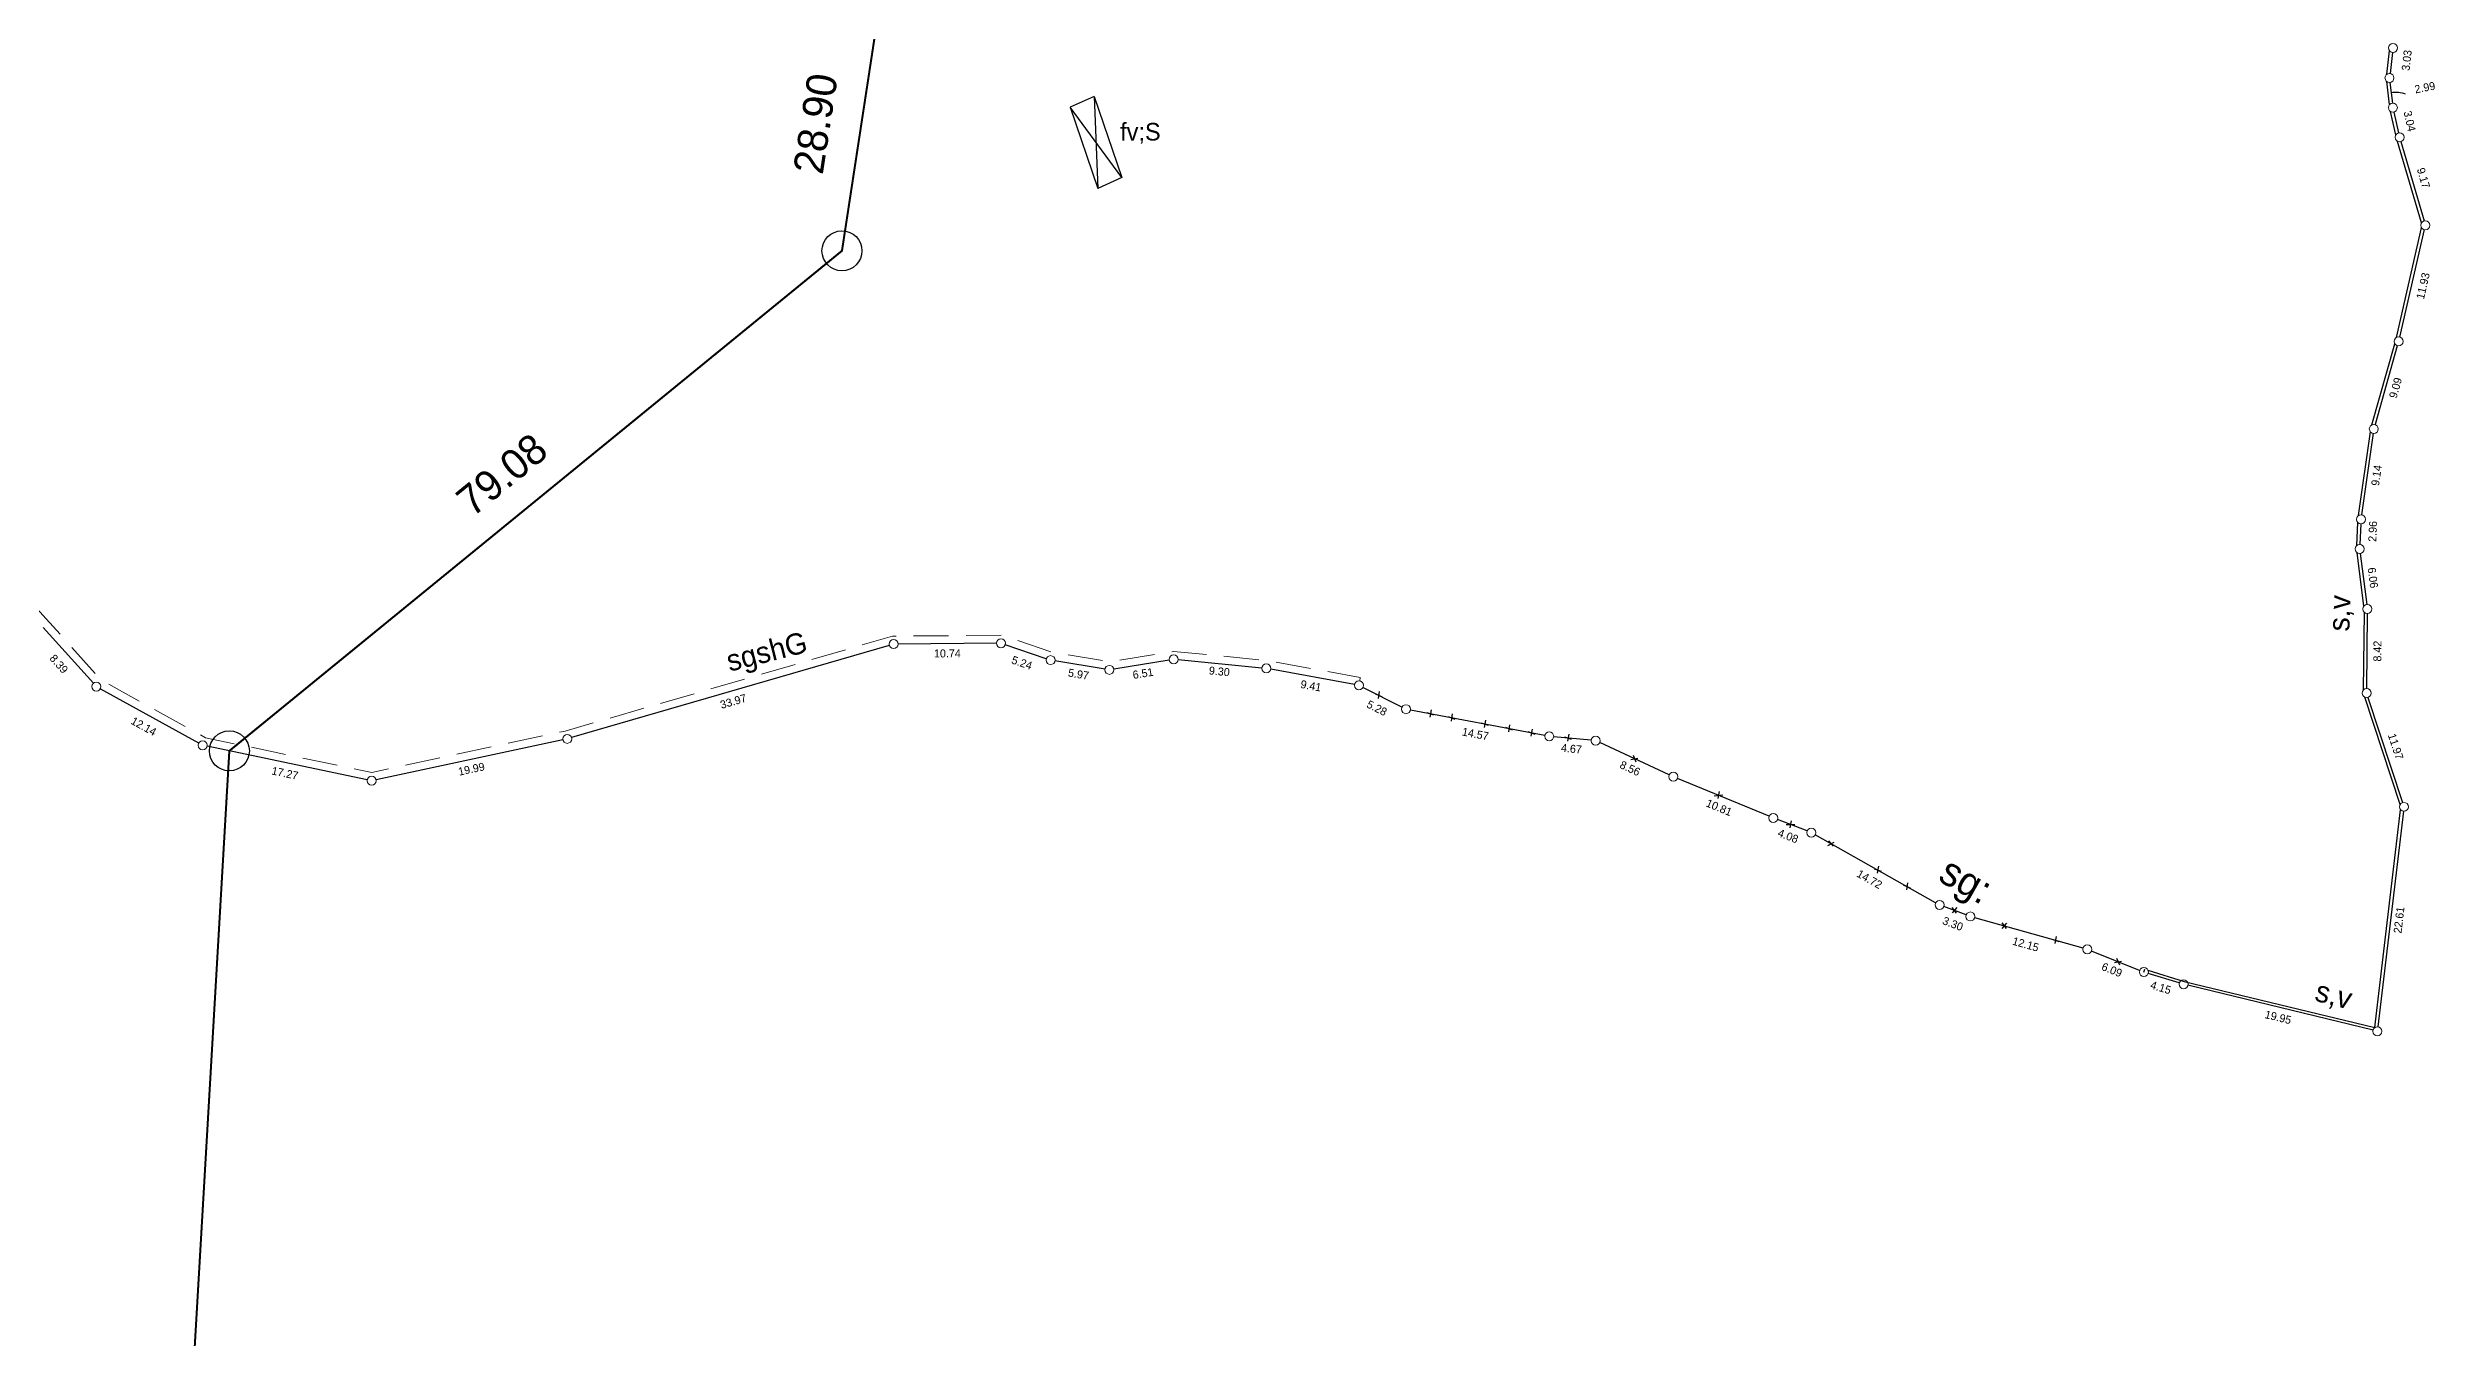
# Model space of a CAD drawing. Extents: x 159016 to 160557, y 190564 to 191544.
# Drawn here: x 160317.4 to 160556.9, y 190916.2 to 191045.2 of the extents above; entities that cross this region are included whole.
import ezdxf

# ---------------------------------------------------------------- set-up
doc = ezdxf.new("R2010")
doc.units = 0
doc.header["$MEASUREMENT"] = 0
doc.linetypes.add('DASHED_LINE', pattern=[0.75, 0.5, -0.25])
doc.layers.add('DIMENSION', color=140, linetype='Continuous')
doc.layers.add('selk', color=7, linetype='Continuous')
doc.layers.add('STONE WALL', color=2, linetype='Continuous', lineweight=18)
doc.layers.add('SUB CIRCLE', color=2, linetype='Continuous', lineweight=20)
doc.styles.add('STYLE2', font='ara-4.shx')
doc.dimstyles.new('1-250', dxfattribs={"dimtxt": 3, "dimasz": 0.18, "dimexe": 0.18, "dimexo": 0.0625, "dimgap": 0.09, "dimtad": 0, "dimzin": 0, "dimdsep": 46, "dimtxsty": 'Standard', "dimcen": 0.09, "dimse1": 1, "dimse2": 1, "dimsd1": 1, "dimsd2": 1, "dimadec": 0, "dimazin": 0, "dimtfac": 1, "dimtix": 1, "dimtmove": 2, "dimatfit": 3, "dimfxl": 1, "dimtolj": 1, "dimtzin": 0, "dimarcsym": 0})
doc.dimstyles.get("Standard").update_dxf_attribs({"dimtxt": 0.8, "dimasz": 0.18, "dimexe": 0.18, "dimexo": 0.0625, "dimgap": 0.09, "dimtad": 0, "dimzin": 0, "dimdsep": 46, "dimtxsty": 'Standard', "dimcen": 0.09, "dimse1": 1, "dimse2": 1, "dimsd1": 1, "dimsd2": 1, "dimadec": 0, "dimazin": 0, "dimtfac": 1, "dimtofl": 0, "dimtmove": 0, "dimatfit": 3, "dimfxl": 1, "dimtolj": 1, "dimtzin": 0, "dimarcsym": 0})

# ---------------------------------------------------------------- blocks, each defined once
blk = doc.blocks.new('*D56')
at = {"layer": 'Defpoints', "color": 0, "transparency": 16777216}
for p in [(159875.81, 191622.81), (159876.76, 191623.66, 0.91), (159882.37, 191617.43, 0.91)]:
    blk.add_point(p, dxfattribs=at)
at = {"layer": 'DIMENSION', "color": 0, "transparency": 16777216, "insert": (159878.62, 191619.69), "char_height": 0.8, "attachment_point": 5, "rotation": 311.9694}
blk.add_mtext('\\A1;8.39', dxfattribs=at)
blk = doc.blocks.new('*D57')
at = {"layer": 'Defpoints', "color": 0, "transparency": 16777216}
for p in [(159882.37, 191617.43, 0.91), (159892.42, 191610.51), (159893, 191611.55, 0.91)]:
    blk.add_point(p, dxfattribs=at)
at = {"layer": 'DIMENSION', "color": 0, "transparency": 16777216, "insert": (159887.11, 191613.45), "char_height": 0.8, "attachment_point": 5, "rotation": 331.0682}
blk.add_mtext('\\A1;12.14', dxfattribs=at)
blk = doc.blocks.new('*D58')
at = {"layer": 'Defpoints', "color": 0, "transparency": 16777216}
for p in [(159893, 191611.55, 0.91), (159909.9, 191608, 0.91), (159909.68, 191606.99)]:
    blk.add_point(p, dxfattribs=at)
at = {"layer": 'DIMENSION', "color": 0, "transparency": 16777216, "insert": (159901.23, 191608.76), "char_height": 0.8, "attachment_point": 5, "rotation": 348.133}
blk.add_mtext('\\A1;17.27', dxfattribs=at)
blk = doc.blocks.new('*D59')
at = {"layer": 'Defpoints', "color": 0, "transparency": 16777216}
for p in [(159929.44, 191612.19, 0.91), (159909.9, 191608, 0.91), (159910.1, 191607.08)]:
    blk.add_point(p, dxfattribs=at)
at = {"layer": 'DIMENSION', "color": 0, "transparency": 16777216, "insert": (159919.87, 191609.17), "char_height": 0.8, "attachment_point": 5, "rotation": 12.1042}
blk.add_mtext('\\A1;19.99', dxfattribs=at)
blk = doc.blocks.new('*D60')
at = {"layer": 'Defpoints', "color": 0, "transparency": 16777216}
for p in [(159962.07, 191621.67, 0.91), (159962.36, 191620.68), (159929.44, 191612.19, 0.91)]:
    blk.add_point(p, dxfattribs=at)
at = {"layer": 'DIMENSION', "color": 0, "transparency": 16777216, "insert": (159946.05, 191615.94), "char_height": 0.8, "attachment_point": 5, "rotation": 16.194}
blk.add_mtext('\\A1;33.97', dxfattribs=at)
blk = doc.blocks.new('*D61')
at = {"layer": 'Defpoints', "color": 0, "transparency": 16777216}
for p in [(159962.07, 191621.67, 0.91), (159972.81, 191621.76, 0.91), (159972.82, 191620.79)]:
    blk.add_point(p, dxfattribs=at)
at = {"layer": 'DIMENSION', "color": 0, "transparency": 16777216, "insert": (159967.45, 191620.74), "char_height": 0.8, "attachment_point": 5, "rotation": 0.4909}
blk.add_mtext('\\A1;10.74', dxfattribs=at)
blk = doc.blocks.new('*D62')
at = {"layer": 'Defpoints', "color": 0, "transparency": 16777216}
for p in [(159972.43, 191620.64), (159972.81, 191621.76, 0.91), (159977.76, 191620.07, 0.91)]:
    blk.add_point(p, dxfattribs=at)
at = {"layer": 'DIMENSION', "color": 0, "transparency": 16777216, "insert": (159974.9, 191619.8), "char_height": 0.8, "attachment_point": 5, "rotation": 341.1221}
blk.add_mtext('\\A1;5.24', dxfattribs=at)
blk = doc.blocks.new('*D63')
at = {"layer": 'Defpoints', "color": 0, "transparency": 16777216}
for p in [(159977.76, 191620.07, 0.91), (159977.61, 191619.14), (159983.66, 191619.1, 0.91)]:
    blk.add_point(p, dxfattribs=at)
at = {"layer": 'DIMENSION', "color": 0, "transparency": 16777216, "insert": (159980.56, 191618.66), "char_height": 0.8, "attachment_point": 5, "rotation": 350.6638}
blk.add_mtext('\\A1;5.97', dxfattribs=at)
blk = doc.blocks.new('*D64')
at = {"layer": 'Defpoints', "color": 0, "transparency": 16777216}
for p in [(159990.08, 191620.14, 0.91), (159983.66, 191619.1, 0.91), (159990.22, 191619.26)]:
    blk.add_point(p, dxfattribs=at)
at = {"layer": 'DIMENSION', "color": 0, "transparency": 16777216, "insert": (159987.01, 191618.74), "char_height": 0.8, "attachment_point": 5, "rotation": 9.1859}
blk.add_mtext('\\A1;6.51', dxfattribs=at)
blk = doc.blocks.new('*D65')
at = {"layer": 'Defpoints', "color": 0, "transparency": 16777216}
for p in [(159990.08, 191620.14, 0.91), (159999.26, 191618.49), (159999.33, 191619.24, 0.91)]:
    blk.add_point(p, dxfattribs=at)
at = {"layer": 'DIMENSION', "color": 0, "transparency": 16777216, "insert": (159994.64, 191618.94), "char_height": 0.8, "attachment_point": 5, "rotation": 354.4452}
blk.add_mtext('\\A1;9.30', dxfattribs=at)
blk = doc.blocks.new('*D66')
at = {"layer": 'Defpoints', "color": 0, "transparency": 16777216}
for p in [(159999.17, 191618.34), (159999.33, 191619.24, 0.91), (160008.59, 191617.55, 0.91)]:
    blk.add_point(p, dxfattribs=at)
at = {"layer": 'DIMENSION', "color": 0, "transparency": 16777216, "insert": (160003.8, 191617.5), "char_height": 0.8, "attachment_point": 5, "rotation": 349.6794}
blk.add_mtext('\\A1;9.41', dxfattribs=at)
blk = doc.blocks.new('*D67')
at = {"layer": 'Defpoints', "color": 0, "transparency": 16777216}
for p in [(160008.59, 191617.55, 0.91), (160008.03, 191616.46), (160013.3, 191615.16, 0.91)]:
    blk.add_point(p, dxfattribs=at)
at = {"layer": 'DIMENSION', "color": 0, "transparency": 16777216, "insert": (160010.39, 191615.27), "char_height": 0.8, "attachment_point": 5, "rotation": 333.1148}
blk.add_mtext('\\A1;5.28', dxfattribs=at)
blk = doc.blocks.new('*D68')
at = {"layer": 'Defpoints', "color": 0, "transparency": 16777216}
for p in [(160013.3, 191615.16, 0.91), (160027.4, 191611.32), (160027.61, 191612.45, 0.91)]:
    blk.add_point(p, dxfattribs=at)
at = {"layer": 'DIMENSION', "color": 0, "transparency": 16777216, "insert": (160020.24, 191612.68), "char_height": 0.8, "attachment_point": 5, "rotation": 349.2724}
blk.add_mtext('\\A1;14.57', dxfattribs=at)
blk = doc.blocks.new('*D69')
at = {"layer": 'Defpoints', "color": 0, "transparency": 16777216}
for p in [(160027.52, 191611.43), (160027.61, 191612.45, 0.91), (160032.26, 191612.01, 0.91)]:
    blk.add_point(p, dxfattribs=at)
at = {"layer": 'DIMENSION', "color": 0, "transparency": 16777216, "insert": (160029.84, 191611.21), "char_height": 0.8, "attachment_point": 5, "rotation": 354.5143}
blk.add_mtext('\\A1;4.67', dxfattribs=at)
blk = doc.blocks.new('*D70')
at = {"layer": 'Defpoints', "color": 0, "transparency": 16777216}
for p in [(160031.81, 191611.04), (160032.26, 191612.01, 0.91), (160040.03, 191608.41, 0.91)]:
    blk.add_point(p, dxfattribs=at)
at = {"layer": 'DIMENSION', "color": 0, "transparency": 16777216, "insert": (160035.7, 191609.24), "char_height": 0.8, "attachment_point": 5, "rotation": 335.1804}
blk.add_mtext('\\A1;8.56', dxfattribs=at)
blk = doc.blocks.new('*D71')
at = {"layer": 'Defpoints', "color": 0, "transparency": 16777216}
for p in [(160040.03, 191608.41, 0.91), (160039.6, 191607.39), (160050.01, 191604.28, 0.91)]:
    blk.add_point(p, dxfattribs=at)
at = {"layer": 'DIMENSION', "color": 0, "transparency": 16777216, "insert": (160044.6, 191605.32), "char_height": 0.8, "attachment_point": 5, "rotation": 337.538}
blk.add_mtext('\\A1;10.81', dxfattribs=at)
blk = doc.blocks.new('*D72')
at = {"layer": 'Defpoints', "color": 0, "transparency": 16777216}
for p in [(160049.6, 191603.21), (160050.01, 191604.28, 0.91), (160053.82, 191602.82, 0.91)]:
    blk.add_point(p, dxfattribs=at)
at = {"layer": 'DIMENSION', "color": 0, "transparency": 16777216, "insert": (160051.5, 191602.47), "char_height": 0.8, "attachment_point": 5, "rotation": 338.9443}
blk.add_mtext('\\A1;4.08', dxfattribs=at)
blk = doc.blocks.new('*D73')
at = {"layer": 'Defpoints', "color": 0, "transparency": 16777216}
for p in [(160053.82, 191602.82, 0.91), (160066.05, 191594.54), (160066.64, 191595.58, 0.91)]:
    blk.add_point(p, dxfattribs=at)
at = {"layer": 'DIMENSION', "color": 0, "transparency": 16777216, "insert": (160059.64, 191598.15), "char_height": 0.8, "attachment_point": 5, "rotation": 330.5583}
blk.add_mtext('\\A1;14.72', dxfattribs=at)
blk = doc.blocks.new('*D74')
at = {"layer": 'Defpoints', "color": 0, "transparency": 16777216}
for p in [(160066.19, 191594.36), (160066.64, 191595.58, 0.91), (160069.73, 191594.42, 0.91)]:
    blk.add_point(p, dxfattribs=at)
at = {"layer": 'DIMENSION', "color": 0, "transparency": 16777216, "insert": (160067.97, 191593.69), "char_height": 0.8, "attachment_point": 5, "rotation": 339.4094}
blk.add_mtext('\\A1;3.30', dxfattribs=at)
blk = doc.blocks.new('*D75')
at = {"layer": 'Defpoints', "color": 0, "transparency": 16777216}
for p in [(160069.73, 191594.42, 0.91), (160081.42, 191591.13, 0.91), (160081.1, 191589.99)]:
    blk.add_point(p, dxfattribs=at)
at = {"layer": 'DIMENSION', "color": 0, "transparency": 16777216, "insert": (160075.25, 191591.64), "char_height": 0.8, "attachment_point": 5, "rotation": 344.2827}
blk.add_mtext('\\A1;12.15', dxfattribs=at)
blk = doc.blocks.new('*D76')
at = {"layer": 'Defpoints', "color": 0, "transparency": 16777216}
for p in [(160081.42, 191591.13, 0.91), (160087.06, 191588.86, 0.91), (160086.7, 191587.95)]:
    blk.add_point(p, dxfattribs=at)
at = {"layer": 'DIMENSION', "color": 0, "transparency": 16777216, "insert": (160083.87, 191589.08), "char_height": 0.8, "attachment_point": 5, "rotation": 338.0884}
blk.add_mtext('\\A1;6.09', dxfattribs=at)
blk = doc.blocks.new('*D77')
at = {"layer": 'Defpoints', "color": 0, "transparency": 16777216}
for p in [(160087.06, 191588.86, 0.91), (160090.74, 191586.7), (160091.03, 191587.64, 0.91)]:
    blk.add_point(p, dxfattribs=at)
at = {"layer": 'DIMENSION', "color": 0, "transparency": 16777216, "insert": (160088.76, 191587.31), "char_height": 0.8, "attachment_point": 5, "rotation": 342.949}
blk.add_mtext('\\A1;4.15', dxfattribs=at)
blk = doc.blocks.new('*D78')
at = {"layer": 'Defpoints', "color": 0, "transparency": 16777216}
for p in [(160091.03, 191587.64, 0.91), (160110.19, 191581.98), (160110.42, 191582.94, 0.91)]:
    blk.add_point(p, dxfattribs=at)
at = {"layer": 'DIMENSION', "color": 0, "transparency": 16777216, "insert": (160100.49, 191584.34), "char_height": 0.8, "attachment_point": 5, "rotation": 346.3552}
blk.add_mtext('\\A1;19.95', dxfattribs=at)
blk = doc.blocks.new('*D79')
at = {"layer": 'Defpoints', "color": 0, "transparency": 16777216}
for p in [(160113.06, 191605.4, 0.91), (160113.9, 191605.3), (160110.42, 191582.94, 0.91)]:
    blk.add_point(p, dxfattribs=at)
at = {"layer": 'DIMENSION', "color": 0, "transparency": 16777216, "insert": (160112.58, 191594.07), "char_height": 0.8, "attachment_point": 5, "rotation": 83.2801}
blk.add_mtext('\\A1;22.61', dxfattribs=at)
blk = doc.blocks.new('*D80')
at = {"layer": 'Defpoints', "color": 0, "transparency": 16777216}
for p in [(160109.33, 191616.77, 0.91), (160110.38, 191617.11), (160113.06, 191605.4, 0.91)]:
    blk.add_point(p, dxfattribs=at)
at = {"layer": 'DIMENSION', "color": 0, "transparency": 16777216, "insert": (160112.24, 191611.43), "char_height": 0.8, "attachment_point": 5, "rotation": 288.158}
blk.add_mtext('\\A1;11.97', dxfattribs=at)
blk = doc.blocks.new('*D81')
at = {"layer": 'Defpoints', "color": 0, "transparency": 16777216}
for p in [(160109.41, 191625.19, 0.91), (160110.46, 191625.18), (160109.33, 191616.77, 0.91)]:
    blk.add_point(p, dxfattribs=at)
at = {"layer": 'DIMENSION', "color": 0, "transparency": 16777216, "insert": (160110.42, 191620.97), "char_height": 0.8, "attachment_point": 5, "rotation": 89.4689}
blk.add_mtext('\\A1;8.42', dxfattribs=at)
blk = doc.blocks.new('*D82')
at = {"layer": 'Defpoints', "color": 0, "transparency": 16777216}
for p in [(160108.64, 191631.19, 0.91), (160109.41, 191625.19, 0.91), (160110.34, 191625.31)]:
    blk.add_point(p, dxfattribs=at)
at = {"layer": 'DIMENSION', "color": 0, "transparency": 16777216, "insert": (160109.96, 191628.31), "char_height": 0.8, "attachment_point": 5, "rotation": 277.3127}
blk.add_mtext('\\A1;6.06', dxfattribs=at)
blk = doc.blocks.new('*D83')
at = {"layer": 'Defpoints', "color": 0, "transparency": 16777216}
for p in [(160108.78, 191634.15, 0.91), (160108.64, 191631.19, 0.91), (160109.86, 191631.14)]:
    blk.add_point(p, dxfattribs=at)
at = {"layer": 'DIMENSION', "color": 0, "transparency": 16777216, "insert": (160109.95, 191632.95), "char_height": 0.8, "attachment_point": 5, "rotation": 87.3693}
blk.add_mtext('\\A1;2.96', dxfattribs=at)
blk = doc.blocks.new('*D84')
at = {"layer": 'Defpoints', "color": 0, "transparency": 16777216}
for p in [(160110.06, 191643.21, 0.91), (160110.97, 191643.08), (160108.78, 191634.15, 0.91)]:
    blk.add_point(p, dxfattribs=at)
at = {"layer": 'DIMENSION', "color": 0, "transparency": 16777216, "insert": (160110.33, 191638.55), "char_height": 0.8, "attachment_point": 5, "rotation": 81.9514}
blk.add_mtext('\\A1;9.14', dxfattribs=at)
blk = doc.blocks.new('*D85')
at = {"layer": 'Defpoints', "color": 0, "transparency": 16777216}
for p in [(160112.53, 191651.95, 0.91), (160110.06, 191643.21, 0.91), (160110.99, 191642.94)]:
    blk.add_point(p, dxfattribs=at)
at = {"layer": 'DIMENSION', "color": 0, "transparency": 16777216, "insert": (160112.23, 191647.31), "char_height": 0.8, "attachment_point": 5, "rotation": 74.214}
blk.add_mtext('\\A1;9.09', dxfattribs=at)
blk = doc.blocks.new('*D86')
at = {"layer": 'Defpoints', "color": 0, "transparency": 16777216}
for p in [(160115.2, 191663.58, 0.91), (160116.31, 191663.32), (160112.53, 191651.95, 0.91)]:
    blk.add_point(p, dxfattribs=at)
at = {"layer": 'DIMENSION', "color": 0, "transparency": 16777216, "insert": (160114.98, 191657.51), "char_height": 0.8, "attachment_point": 5, "rotation": 77.0414}
blk.add_mtext('\\A1;11.93', dxfattribs=at)
blk = doc.blocks.new('*D87')
at = {"layer": 'Defpoints', "color": 0, "transparency": 16777216}
for p in [(160112.63, 191672.37, 0.91), (160113.73, 191672.7), (160115.2, 191663.58, 0.91)]:
    blk.add_point(p, dxfattribs=at)
at = {"layer": 'DIMENSION', "color": 0, "transparency": 16777216, "insert": (160115.02, 191668.3), "char_height": 0.8, "attachment_point": 5, "rotation": 286.2957}
blk.add_mtext('\\A1;9.17', dxfattribs=at)
blk = doc.blocks.new('*D88')
at = {"layer": 'Defpoints', "color": 0, "transparency": 16777216}
for p in [(160111.96, 191675.34, 0.91), (160112.63, 191672.37, 0.91), (160113.94, 191672.67)]:
    blk.add_point(p, dxfattribs=at)
at = {"layer": 'DIMENSION', "color": 0, "transparency": 16777216, "insert": (160113.64, 191673.99), "char_height": 0.8, "attachment_point": 5, "rotation": 282.7984}
blk.add_mtext('\\A1;3.04', dxfattribs=at)
blk = doc.blocks.new('*D89')
at = {"layer": 'Defpoints', "color": 0, "transparency": 16777216}
for p in [(160116.63, 191677.65), (160114.05, 191675.31, 0.91), (160116.98, 191675.9, 0.91)]:
    blk.add_point(p, dxfattribs=at)
at = {"layer": 'DIMENSION', "color": 0, "transparency": 16777216, "insert": (160115.16, 191677.35), "char_height": 0.8, "attachment_point": 5, "rotation": 11.3619}
blk.add_mtext('\\A1;2.99', dxfattribs=at)
blk = doc.blocks.new('*D90')
at = {"layer": 'Defpoints', "color": 0, "transparency": 16777216}
for p in [(160111.97, 191681.32, 0.91), (160111.62, 191678.32, 0.91), (160113.13, 191678.14)]:
    blk.add_point(p, dxfattribs=at)
at = {"layer": 'DIMENSION', "color": 0, "transparency": 16777216, "insert": (160113.35, 191680.07), "char_height": 0.8, "attachment_point": 5, "rotation": 83.434}
blk.add_mtext('\\A1;3.03', dxfattribs=at)
blk = doc.blocks.new('*D141')
at = {"layer": 'Defpoints', "color": 0, "transparency": 16777216}
for p in [(160323.33, 191164.14), (160325.56, 191164.43, 236.06), (160349.78, 190971.85, 236.06)]:
    blk.add_point(p, dxfattribs=at)
at = {"color": 0, "transparency": 16777216, "insert": (160330.67, 191105.8), "char_height": 3, "attachment_point": 5, "rotation": 277.1668}
blk.add_mtext('\\A1;194.10', dxfattribs=at)
blk = doc.blocks.new('*D142')
at = {"layer": 'Defpoints', "color": 0, "transparency": 16777216}
for p in [(160396.69, 191054.12), (160401.16, 191053.43), (160396.79, 191024.86)]:
    blk.add_point(p, dxfattribs=at)
at = {"color": 0, "transparency": 16777216, "insert": (160394.16, 191037.59), "char_height": 3, "attachment_point": 5, "rotation": 81.3127}
blk.add_mtext('\\A1;28.90', dxfattribs=at)
blk = doc.blocks.new('*D143')
at = {"layer": 'Defpoints', "color": 0, "transparency": 16777216}
for p in [(160394.16, 191028.09), (160396.79, 191024.86), (160335.55, 190974.84)]:
    blk.add_point(p, dxfattribs=at)
at = {"color": 0, "transparency": 16777216, "insert": (160362.8, 191002.47), "char_height": 3, "attachment_point": 5, "rotation": 39.2431}
blk.add_mtext('\\A1;79.08', dxfattribs=at)
blk = doc.blocks.new('*D144')
at = {"layer": 'Defpoints', "color": 0, "transparency": 16777216}
for p in [(160335.55, 190974.84), (160318.33, 190812.28), (160326.08, 190811.83)]:
    blk.add_point(p, dxfattribs=at)
at = {"color": 0, "transparency": 16777216, "insert": (160322.81, 190889.39), "char_height": 3, "attachment_point": 5, "rotation": 86.6772}
blk.add_mtext('\\A1;163.28', dxfattribs=at)
blk = doc.blocks.new('esgt')
at = {"color": 0, "flags": 128}
for points, elevation in [([(160111.364, 191678.684), (160111.634, 191681.024)], 0.907), ([(160111.622, 191675.641), (160111.363, 191677.95)], 0.907), ([(159982.136, 191676.471), (159979.722, 191675.377), (159982.486, 191667.269)], 9.478), ([(159984.9, 191668.363), (159979.722, 191675.377)], 9.423), ([(159982.136, 191676.471), (159984.9, 191668.363)], 9.478), ([(159982.136, 191676.471), (159982.486, 191667.269)], 9.478), ([(160112.265, 191672.634), (160111.74, 191674.947)], 0.907), ([(160114.822, 191663.813), (160112.438, 191671.968)], 0.907), ([(159984.9, 191668.363), (159982.486, 191667.269)], 9.423), ([(160112.312, 191652.345), (160114.836, 191663.316)], 0.907), ([(160109.86, 191643.611), (160112.149, 191651.71)], 0.907), ([(160108.527, 191634.529), (160109.713, 191642.917)], 0.907), ([(160108.357, 191631.543), (160108.462, 191633.833)], 0.907), ([(160109.072, 191625.481), (160108.386, 191630.824)], 0.907), ([(160109.037, 191617.11), (160109.109, 191624.854)], 0.907), ([(160112.675, 191605.621), (160109.153, 191616.359)], 0.907), ([(160087.474, 191589.05), (160091.112, 191587.934), (160110.161, 191583.31), (160112.728, 191605.098)], 0.907), ([(160087.065, 191588.862), (160087.153, 191589.148)], 0.907), ([(160087.153, 191589.15), (160087.165, 191589.145)], 0.907)]:
    blk.add_lwpolyline(points, dxfattribs=dict(at, elevation=elevation))
at = {"color": 3, "elevation": 0.907, "flags": 128}
for points in [[(160111.918, 191680.876), (160111.675, 191678.764)], [(160111.674, 191677.869), (160111.908, 191675.788)], [(160112.058, 191674.902), (160112.532, 191672.812)], [(160112.758, 191671.942), (160115.078, 191664.008)], [(160115.103, 191663.137), (160112.63, 191652.389)], [(160112.407, 191651.518), (160110.179, 191643.64)], [(160109.994, 191642.761), (160108.84, 191634.6)], [(160108.756, 191633.705), (160108.662, 191631.644)], [(160108.698, 191630.748), (160109.355, 191625.633)], [(160109.408, 191624.737), (160109.338, 191617.222)], [(159882.072, 191617.761), (159877.066, 191623.327)], [(159961.638, 191621.544), (159929.876, 191612.32)], [(159972.358, 191621.758), (159962.52, 191621.674)], [(159977.336, 191620.213), (159973.234, 191621.616)], [(159983.212, 191619.172), (159978.206, 191619.995)], [(159989.637, 191620.066), (159984.1, 191619.17)], [(159998.887, 191619.281), (159990.529, 191620.094)], [(160008.145, 191617.633), (159999.778, 191619.157)], [(160012.899, 191615.367), (160008.989, 191617.349)], [(159892.604, 191611.771), (159882.767, 191617.209)], [(160027.173, 191612.535), (160013.742, 191615.08)], [(160109.474, 191616.344), (160112.925, 191605.823)], [(159909.457, 191608.095), (159893.438, 191611.461)], [(159929.004, 191612.1), (159910.337, 191608.097)], [(160031.811, 191612.049), (160028.063, 191612.409)], [(160039.62, 191608.602), (160032.667, 191611.817)], [(160049.599, 191604.456), (160040.444, 191608.241)], [(160053.403, 191602.979), (160050.435, 191604.122)], [(160113.012, 191604.949), (160110.472, 191583.386)], [(160066.251, 191595.803), (160054.215, 191602.596)], [(160069.307, 191594.581), (160067.064, 191595.423)], [(160080.986, 191591.255), (160070.161, 191594.301)], [(160086.647, 191589.03), (160081.836, 191590.965)], [(160090.603, 191587.777), (160087.495, 191588.73)], [(160109.982, 191583.045), (160091.47, 191587.538)]]:
    blk.add_lwpolyline(points, dxfattribs=at)
at = {"layer": 'DIMENSION'}
blk.add_arc((160112.228, 191673.701, 0.907), 3.158, 71.4961, 97.96406, dxfattribs=at)
at = {"layer": 'selk', "color": 0, "elevation": 0.907, "flags": 128}
for points in [[(160010.205, 191616.687), (160010.883, 191616.43)], [(160010.631, 191616.935), (160010.509, 191616.228)], [(160015.801, 191615.087), (160015.679, 191614.38)], [(160015.375, 191614.839), (160016.053, 191614.582)], [(160017.502, 191614.436), (160018.18, 191614.179)], [(160017.928, 191614.684), (160017.806, 191613.977)], [(160020.825, 191613.806), (160021.503, 191613.549)], [(160021.251, 191614.055), (160021.129, 191613.347)], [(160023.231, 191613.35), (160023.91, 191613.093)], [(160023.657, 191613.599), (160023.535, 191612.891)], [(160025.487, 191612.923), (160026.166, 191612.666)], [(160025.913, 191613.171), (160025.791, 191612.464)], [(160029.564, 191612.655), (160029.442, 191611.948)], [(160029.138, 191612.407), (160029.817, 191612.15)], [(160035.766, 191610.136), (160036.478, 191610.274)], [(160035.998, 191610.571), (160036.266, 191609.905)], [(160044.116, 191606.501), (160044.966, 191606.588)], [(160044.612, 191606.93), (160044.49, 191606.222)], [(160051.3, 191603.624), (160052.18, 191603.622)], [(160051.805, 191604.005), (160051.683, 191603.297)], [(160055.461, 191601.517), (160056.096, 191601.868)], [(160055.547, 191602.002), (160056.008, 191601.452)], [(160060.11, 191599.202), (160060.788, 191598.945)], [(160060.536, 191599.451), (160060.414, 191598.743)], [(160063.026, 191597.556), (160063.705, 191597.299)], [(160063.452, 191597.805), (160063.33, 191597.097)], [(160067.885, 191595.339), (160068.316, 191594.755)], [(160068.377, 191595.317), (160067.892, 191594.788)], [(160072.857, 191593.776), (160073.308, 191593.208)], [(160073.35, 191593.771), (160072.883, 191593.226)], [(160077.874, 191592.166), (160078.552, 191591.908)], [(160078.3, 191592.414), (160078.178, 191591.706)], [(160084.116, 191589.814), (160084.825, 191589.97)], [(160084.337, 191590.255), (160084.622, 191589.596)]]:
    blk.add_lwpolyline(points, dxfattribs=at)
at = {"layer": 'STONE WALL', "linetype": 'DASHED_LINE', "ltscale": 7, "elevation": 0.907, "flags": 128}
for points in [[(159851.87, 191652.198), (159857.815, 191647.152), (159860.932, 191643.425), (159865.464, 191637.803), (159867.359, 191634.044), (159870.854, 191631.369), (159877.359, 191624.198), (159882.878, 191618.062), (159893.28, 191612.312), (159909.895, 191608.82), (159929.248, 191612.971), (159961.953, 191622.469), (159972.938, 191622.563), (159977.958, 191620.846), (159983.657, 191619.909), (159990.055, 191620.944), (159999.446, 191620.031), (160008.731, 191618.34)], [(160008.731, 191618.34), (160008.669, 191617.995)]]:
    blk.add_lwpolyline(points, dxfattribs=at)
at = {"layer": 'SUB CIRCLE'}
for centre in [(160111.97, 191681.323, 0.907), (160111.624, 191678.317, 0.907), (160111.958, 191675.341, 0.907), (160112.632, 191672.374, 0.907), (160115.204, 191663.576, 0.907), (160112.529, 191651.951, 0.907), (160110.057, 191643.207, 0.907), (160108.777, 191634.155, 0.907), (160108.641, 191631.195, 0.907), (160109.412, 191625.187, 0.907), (159962.07, 191621.67, -0.062), (159972.808, 191621.762, 0.907), (159977.762, 191620.068, 0.907), (159990.081, 191620.138, 0.907), (159999.335, 191619.238, 0.907), (159882.373, 191617.427, 0.907), (159983.656, 191619.099, 0.907), (160008.588, 191617.553, 0.907), (160013.3, 191615.164, 0.907), (160109.334, 191616.772, 0.907), (159929.444, 191612.195, 0.907), (160027.615, 191612.452, 0.907), (160032.259, 191612.006, 0.907), (159892.998, 191611.554, 0.907), (159909.897, 191608.003, 0.907), (160040.028, 191608.413, 0.907), (160113.065, 191605.396, 0.907), (160050.015, 191604.284, 0.907), (160053.823, 191602.818, 0.907), (160066.643, 191595.582, 0.907), (160069.728, 191594.423, 0.907), (160081.419, 191591.133, 0.907), (160087.065, 191588.862, 0.907), (160091.033, 191587.645, 0.907), (160110.419, 191582.939, 0.907)]:
    blk.add_circle(centre, 0.45, dxfattribs=at)
at = {"color": 4, "linetype": 'Continuous', "style": 'STYLE2'}
blk.add_text('fv;S', height=1.76, dxfattribs=at).set_placement((159984.72, 191672.055))
for s, height, rotation, p in [('s,v', 2.1204, 87.85153, (160107.6, 191622.915)), ('sgshG', 2.1204, 14.1988, (159945.677, 191618.909)), ('sg:', 2.88, 330.53914, (160066.371, 191598.07)), ('s,v', 2.1204, 345.29297, (160104.042, 191586.029))]:
    blk.add_text(s, height=height, rotation=rotation, dxfattribs=at).set_placement(p)
at = {"layer": 'DIMENSION'}
for base, p1, p2, angle, picture, middle in [((160113.128, 191678.144), (160111.97, 191681.323, 0.907), (160111.624, 191678.317, 0.907), 263.43397, '*D90', (160113.35, 191680.07)), ((160116.632, 191677.646), (160114.046, 191675.314, 0.907), (160116.982, 191675.903, 0.907), 11.36191, '*D89', (160115.164, 191677.351)), ((160113.94, 191672.671), (160111.958, 191675.341, 0.907), (160112.632, 191672.374, 0.907), 282.79842, '*D88', (160113.642, 191673.985)), ((160109.862, 191631.139), (160108.777, 191634.155, 0.907), (160108.641, 191631.195, 0.907), 267.36934, '*D83', (160109.945, 191632.95)), ((160066.186, 191594.365), (160069.728, 191594.423, 0.907), (160066.643, 191595.582, 0.907), 159.40936, '*D74', (160067.975, 191593.693))]:
    dim = blk.add_linear_dim(base=base, p1=p1, p2=p2, angle=angle, dimstyle='Standard', dxfattribs=at)
    dim.commit()
    dim.dimension.update_dxf_attribs({"geometry": picture, "text_midpoint": middle, "dimtype": 129})
for p1, p2, distance, picture, middle in [((160115.204, 191663.576, 0.907), (160112.632, 191672.374, 0.907), -1.146, '*D87', (160115.018, 191668.296)), ((160112.529, 191651.951, 0.907), (160115.204, 191663.576, 0.907), -1.139, '*D86', (160114.976, 191657.508)), ((160112.529, 191651.951, 0.907), (160110.057, 191643.207, 0.907), 0.969, '*D85', (160112.226, 191647.315)), ((160108.777, 191634.155, 0.907), (160110.057, 191643.207, 0.907), -0.927, '*D84', (160110.335, 191638.551)), ((160108.641, 191631.195, 0.907), (160109.412, 191625.187, 0.907), 0.936, '*D82', (160109.955, 191628.31)), ((160109.334, 191616.772, 0.907), (160109.412, 191625.187, 0.907), -1.049, '*D81', (160110.422, 191620.969)), ((159882.373, 191617.427, 0.907), (159876.765, 191623.662, 0.907), 1.279, '*D56', (159878.618, 191619.689)), ((159929.444, 191612.195, 0.907), (159962.07, 191621.67, 0.907), -1.033, '*D60', (159946.045, 191615.94)), ((159962.07, 191621.67, 0.907), (159972.808, 191621.762, 0.907), -0.971, '*D61', (159967.447, 191620.744)), ((159977.762, 191620.068, 0.907), (159972.808, 191621.762, 0.907), 1.181, '*D62', (159974.903, 191619.797)), ((159983.656, 191619.099, 0.907), (159977.762, 191620.068, 0.907), 0.937, '*D63', (159980.557, 191618.659)), ((159983.656, 191619.099, 0.907), (159990.081, 191620.138, 0.907), -0.885, '*D64', (159987.01, 191618.745)), ((159990.081, 191620.138, 0.907), (159999.335, 191619.238, 0.907), -0.749, '*D65', (159994.636, 191618.943)), ((159882.373, 191617.427, 0.907), (159892.998, 191611.554, 0.907), -1.189, '*D57', (159887.11, 191613.449)), ((160008.588, 191617.553, 0.907), (159999.335, 191619.238, 0.907), 0.914, '*D66', (160003.798, 191617.496)), ((160013.3, 191615.164, 0.907), (160008.588, 191617.553, 0.907), 1.225, '*D67', (160010.39, 191615.265)), ((160013.3, 191615.164, 0.907), (160027.615, 191612.452, 0.907), -1.147, '*D68', (160020.244, 191612.681)), ((160113.065, 191605.396, 0.907), (160109.334, 191616.772, 0.907), -1.097, '*D80', (160112.242, 191611.426)), ((159892.998, 191611.554, 0.907), (159909.897, 191608.003, 0.907), -1.037, '*D58', (159901.234, 191608.763)), ((159929.444, 191612.195, 0.907), (159909.897, 191608.003, 0.907), 0.945, '*D59', (159919.869, 191609.175)), ((160032.259, 191612.006, 0.907), (160027.615, 191612.452, 0.907), 1.028, '*D69', (160029.839, 191611.206)), ((160040.028, 191608.413, 0.907), (160032.259, 191612.006, 0.907), 1.063, '*D70', (160035.697, 191609.244)), ((160050.015, 191604.284, 0.907), (160040.028, 191608.413, 0.907), 1.109, '*D71', (160044.598, 191605.324)), ((160110.419, 191582.939, 0.907), (160113.065, 191605.396, 0.907), -0.84, '*D79', (160112.576, 191594.069)), ((160053.823, 191602.818, 0.907), (160050.015, 191604.284, 0.907), 1.154, '*D72', (160051.504, 191602.474)), ((160053.823, 191602.818, 0.907), (160066.643, 191595.582, 0.907), -1.201, '*D73', (160059.643, 191598.154)), ((160069.728, 191594.423, 0.907), (160081.419, 191591.133, 0.907), -1.182, '*D75', (160075.253, 191591.639)), ((160081.419, 191591.133, 0.907), (160087.065, 191588.862, 0.907), -0.987, '*D76', (160083.874, 191589.081)), ((160087.065, 191588.862, 0.907), (160091.033, 191587.645, 0.907), -0.985, '*D77', (160088.76, 191587.311)), ((160091.033, 191587.645, 0.907), (160110.419, 191582.939, 0.907), -0.983, '*D78', (160100.494, 191584.336))]:
    dim = blk.add_aligned_dim(p1=p1, p2=p2, distance=distance, dimstyle='Standard', dxfattribs=at)
    dim.commit()
    dim.dimension.update_dxf_attribs({"geometry": picture, "text_midpoint": middle})

msp = doc.modelspace()

# ---------------------------------------------------------------- linework, layer by layer
at = {"color": 1, "linetype": 'DASHED_LINE', "ltscale": 10, "const_width": 0.2}
for points in [[(160335.548, 190974.837), (160396.794, 191024.865), (160401.159, 191053.433)], [(159078.24, 190858.438), (159078.521, 190862.748), (159298.063, 190839.96), (159498.154, 190823.073), (159507.147, 190844.989), (159650.429, 190818.823), (159811.838, 190775.442), (159995.749, 190729.237), (160268.865, 190664.063), (160317.983, 190654.456), (160318.513, 190716.043), (160318.513, 190716.043), (160326.084, 190811.829), (160335.548, 190974.837)]]:
    msp.add_lwpolyline(points, dxfattribs=at)
at = {"color": 2}
for centre in [(160396.794, 191024.865), (160335.548, 190974.837)]:
    msp.add_circle(centre, 2, dxfattribs=at)

# ---------------------------------------------------------------- block references
at = {"color": 1, "linetype": 'Continuous'}
msp.add_blockref('esgt', (439.882, -636.156, 235.151), dxfattribs=at)

# ---------------------------------------------------------------- dimensions: what is measured, and where the dimension line sits
for base, p1, p2, angle, picture, middle in [((160323.332, 191164.145), (160349.779, 190971.847, 236.058), (160325.564, 191164.426, 236.058), 97.16679, '*D141', (160330.668, 191105.799)), ((160396.685, 191054.117), (160396.794, 191024.865), (160401.159, 191053.433), 81.31266, '*D142', (160394.16, 191037.587)), ((160394.163, 191028.086), (160335.548, 190974.837), (160396.794, 191024.865), 39.24311, '*D143', (160362.801, 191002.468)), ((160318.334, 190812.279), (160335.548, 190974.837), (160326.084, 190811.829), 266.67716, '*D144', (160322.812, 190889.392))]:
    dim = msp.add_linear_dim(base=base, p1=p1, p2=p2, angle=angle, dimstyle='1-250')
    dim.commit()
    dim.dimension.update_dxf_attribs({"geometry": picture, "text_midpoint": middle, "dimtype": 129})

doc.saveas('drawing.dxf')
